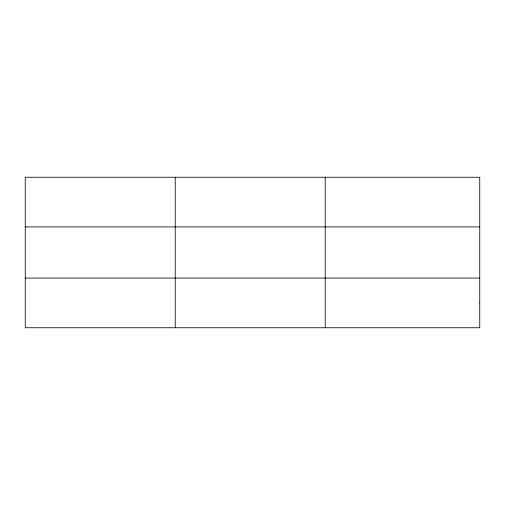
<?xml version="1.0" encoding="UTF-8"?>
<svg xmlns="http://www.w3.org/2000/svg" width="505" height="505" viewBox="0 0 505 505"><rect width="100%" height="100%" fill="white"/><g stroke="black" fill="none" stroke-linecap="round" stroke-linejoin="round"><path stroke-width="0.76" d="M175.235 177.255L175.235 327.745M325.22 177.255L325.22 327.745M25.25 226.915L479.75 226.915M25.25 278.085L479.75 278.085M479.75 302.918L479.75 327.745L25.25 327.745L25.25 177.255L479.75 177.255L479.75 302.918"/></g></svg>
